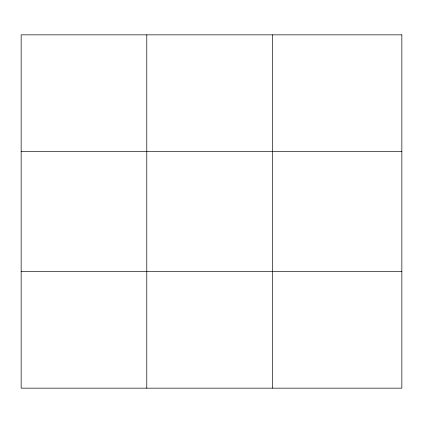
<?xml version="1.0" encoding="UTF-8"?>
<svg xmlns="http://www.w3.org/2000/svg" width="423" height="423" viewBox="0 0 423 423"><rect width="100%" height="100%" fill="white"/><g stroke="black" fill="none" stroke-linecap="round" stroke-linejoin="round"><path stroke-width="0.63" d="M146.781 388.155L146.781 34.845M21.15 151.439L401.85 151.439M21.15 271.561L401.85 271.561M272.412 34.845L272.412 388.155M401.85 34.845L401.85 388.155L21.15 388.155L21.15 34.845L401.85 34.845"/></g></svg>
